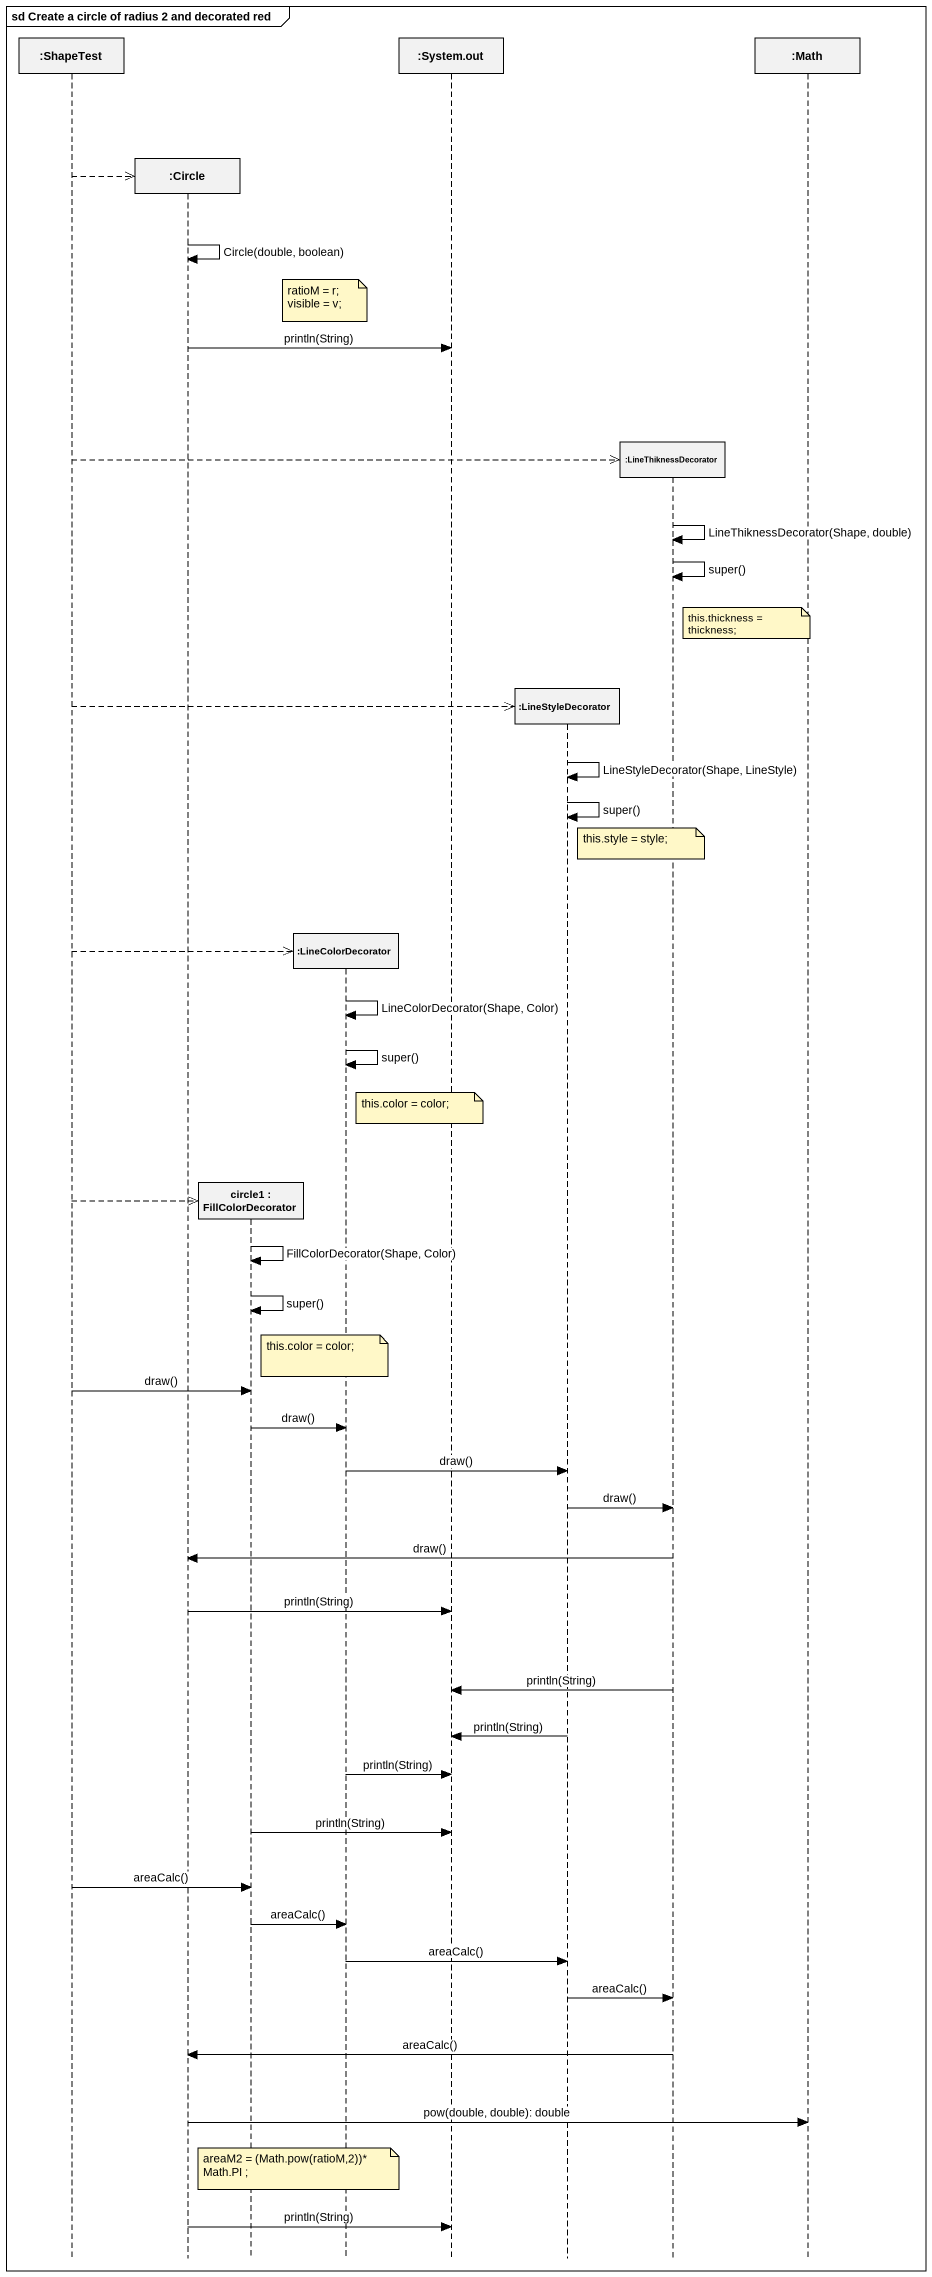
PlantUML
@startuml
mainframe sd Create a circle of radius 2 and decorated red
hide footbox
participant ":ShapeTest" as ShapeTest
participant ":Circle" as Circle_
participant "circle1 : FillColorDecorator" as circle1
participant ":LineColorDecorator" as LineColorDecorator
participant ":System.out" as System_out
participant ":LineStyleDecorator" as LineStyleDecorator
participant ":LineThiknessDecorator" as LineThiknessDecorator
participant ":Math" as Math

ShapeTest -->> Circle_ **
Circle_ -> Circle_ : Circle(double, boolean)
note over LineColorDecorator
  ratioM = r;
  visible = v;
end note
Circle_ -> System_out : println(String)
ShapeTest -->> LineThiknessDecorator **
LineThiknessDecorator -> LineThiknessDecorator : LineThiknessDecorator(Shape, double)
LineThiknessDecorator -> LineThiknessDecorator : super()
note over Math : this.thickness = thickness;
ShapeTest -->> LineStyleDecorator **
LineStyleDecorator -> LineStyleDecorator : LineStyleDecorator(Shape, LineStyle)
LineStyleDecorator -> LineStyleDecorator : super()
note over LineThiknessDecorator : this.style = style;
ShapeTest -->> LineColorDecorator **
LineColorDecorator -> LineColorDecorator : LineColorDecorator(Shape, Color)
LineColorDecorator -> LineColorDecorator : super()
note over System_out : this.color = color;
ShapeTest -->> circle1 **
circle1 -> circle1 : FillColorDecorator(Shape, Color)
circle1 -> circle1 : super()
note over LineColorDecorator : this.color = color;
ShapeTest -> circle1 : draw()
circle1 -> LineColorDecorator : draw()
LineColorDecorator -> LineStyleDecorator : draw()
LineStyleDecorator -> LineThiknessDecorator : draw()
LineThiknessDecorator -> Circle_ : draw()
Circle_ -> System_out : println(String)
LineThiknessDecorator -> System_out : println(String)
LineStyleDecorator -> System_out : println(String)
LineColorDecorator -> System_out : println(String)
circle1 -> System_out : println(String)
ShapeTest -> circle1 : areaCalc()
circle1 -> LineColorDecorator : areaCalc()
LineColorDecorator -> LineStyleDecorator : areaCalc()
LineStyleDecorator -> LineThiknessDecorator : areaCalc()
LineThiknessDecorator -> Circle_ : areaCalc()
Circle_ -> Math : pow(double, double): double
note over circle1 : areaM2 = (Math.pow(ratioM,2))* Math.PI ;
Circle_ -> System_out : println(String)
@enduml
